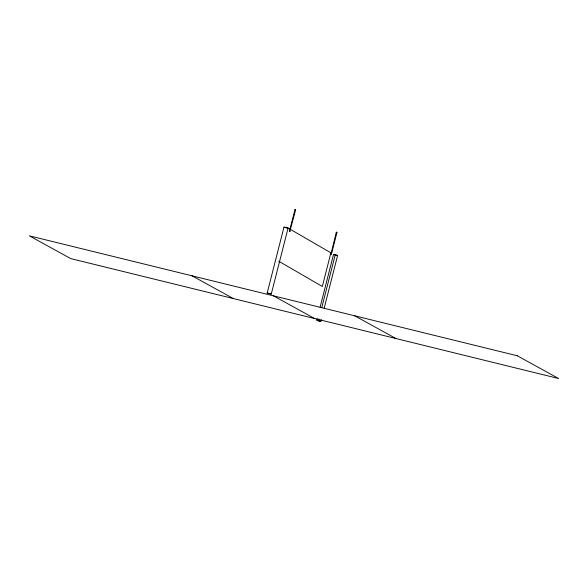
<?xml version="1.0" encoding="UTF-8"?>
<svg xmlns="http://www.w3.org/2000/svg" width="588" height="588" viewBox="0 0 588 588"><rect width="100%" height="100%" fill="white"/><g stroke="black" fill="none" stroke-linecap="round" stroke-linejoin="round"><path stroke-width="0.88" d="M267.18 293.037L283.975 227.137L285.665 227.446L288.061 228.166L271.266 294.066L267.158 293.008L271.244 294.037M295.014 209.504L289.45 231.194L289.847 231.312L295.668 209.666L295 209.49L295.646 209.666M336.299 232.223L336.961 232.4L331.448 254.104L330.985 254.001L336.299 232.223L336.975 232.392M316.756 320.328C326.877 321.937 314.676 321.974 317.204 318.571M320.115 307.149L333.536 254.398L337.637 255.457L335.395 254.979M318.446 320.636L318.894 318.88M321.805 307.458L335.241 254.736M320.82 321.327L321.269 319.571M324.179 308.149L337.615 255.427M288.061 228.166L286.87 227.946M330.765 253.928L331.448 254.104M286.356 227.828L283.975 227.137M334.866 254.839L333.55 254.428M290.127 231.371L289.45 231.202M354.66 315.8L395.974 338.541M273.346 295.808L314.654 318.549M192.026 275.823L233.34 298.564M286.532 227.122L330.897 252.825L322.32 286.481L278.749 261.234M517.286 355.769L29.4 235.847L70.714 258.595L558.6 378.51L517.286 355.769"/></g></svg>
